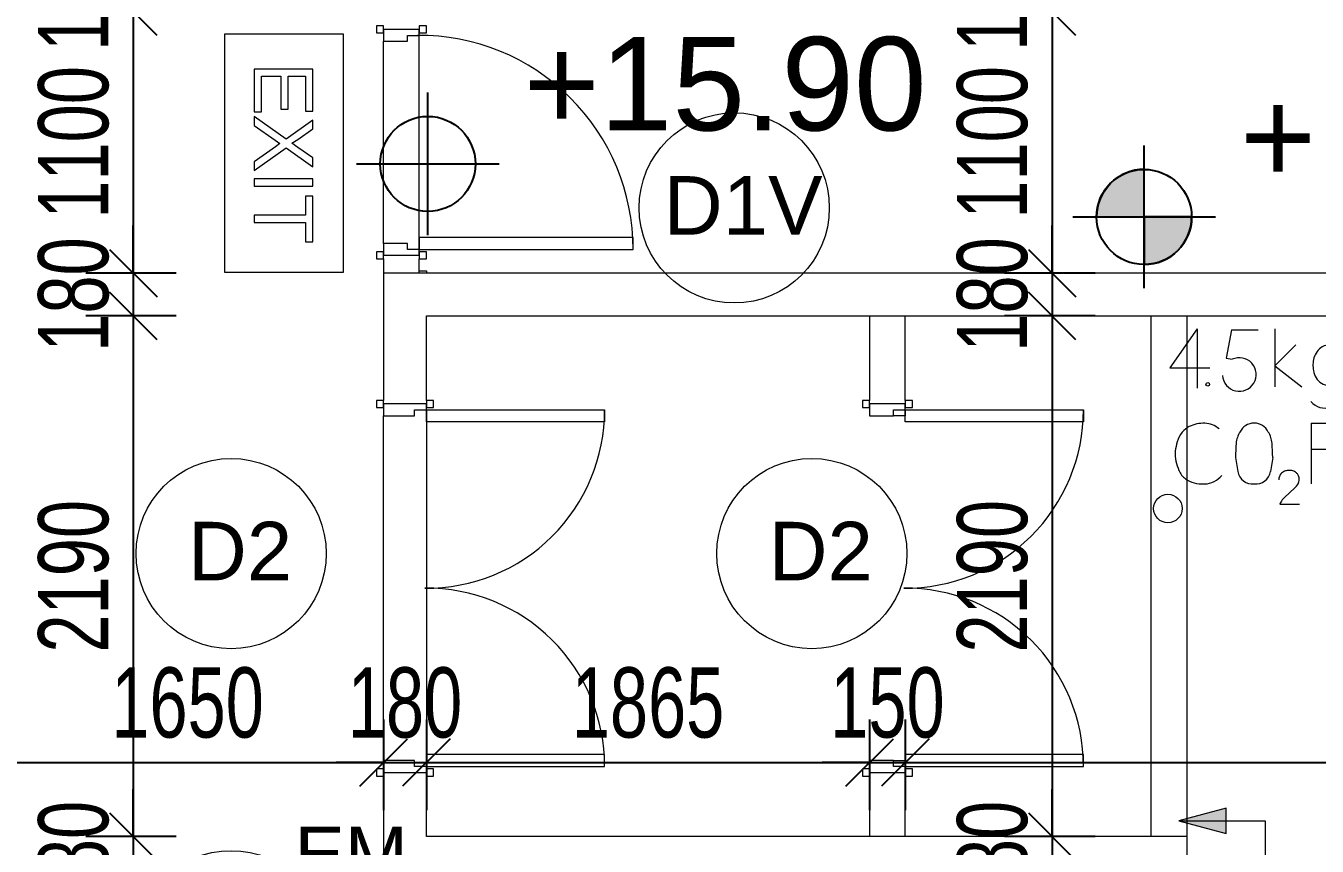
# Model space of a CAD drawing. Header units: millimetres. Extents: x 12827 to 109288, y -12264 to 68487.
# Drawn here: x 76834 to 82268, y 9847 to 13297 of the extents above; entities that cross this region are included whole.
import ezdxf

# ---------------------------------------------------------------- set-up
doc = ezdxf.new("R2010")
doc.units = ezdxf.units.MM
for name, color, linetype, lineweight in [('A-ANNO-DIMS', 211, 'Continuous', 5), ('A-ANNO-NOTE', 131, 'Continuous', 25), ('A-DETL-GENF', 92, 'Continuous', 20), ('A-DOOR', 31, 'Continuous', 20), ('A-DOOR-FRAM', 31, 'Continuous', 30), ('A-FLOR', 192, 'Continuous', 9), ('A-GENM', 13, 'Continuous', 20), ('A-WALL', 113, 'Continuous', 20), ('G-ANNO-TEXT', 231, 'Continuous', 5)]:
    doc.layers.add(name, color=color, linetype=linetype, lineweight=lineweight)
doc.styles.add('Arial', font='arial.ttf', dxfattribs={"height": 393.413174})
doc.styles.add('Arial_1', font='arial.ttf', dxfattribs={"width": 0.7, "height": 295.05988})
doc.styles.add('Swis721 BT_4', font='swiss.ttf', dxfattribs={"height": 245.978428})
doc.styles.add('Swis721 BT_5', font='swiss.ttf', dxfattribs={"height": 1.135285})
doc.dimstyles.new('Linear_-_1_5mm_Arial', dxfattribs={"dimscale": 304.8, "dimtxt": 300, "dimasz": 0.656168, "dimexe": 0.656168, "dimexo": 0.0625, "dimgap": 0.328084, "dimtad": 1, "dimdec": 0, "dimzin": 0, "dimdsep": 46, "dimtxsty": 'Arial_1', "dimblk1": 'OBLIQUE', "dimblk2": 'OBLIQUE', "dimsah": 1, "dimcen": 0.09, "dimadec": 0, "dimazin": 0, "dimtfac": 1, "dimtdec": 4, "dimtix": 1, "dimtmove": 0, "dimatfit": 3, "dimfxl": 0.656168, "dimfxlon": 1, "dimtvp": 1, "dimtolj": 1, "dimtzin": 0, "dimarcsym": 2})

# ---------------------------------------------------------------- blocks, each defined once
blk = doc.blocks.new('DLN-Single Door__X06_ - _M35_ 900 x 2000 _WH_-14686132-Copy of 2_F')
at = {"layer": 'A-DOOR', "lineweight": 15}
for p, q in [((-460, 105), (-490, 105)), ((-490, 105), (-490, 75)), ((-490, 75), (-460, 75)), ((-460, 75), (-460, 105)), ((490, 105), (460, 105)), ((460, 105), (460, 75)), ((460, 75), (490, 75)), ((490, 75), (490, 105)), ((-460, -75), (-490, -75)), ((-490, -75), (-490, -105)), ((-490, -105), (-460, -105)), ((-460, -105), (-460, -75)), ((-400, -75), (-450, -75)), ((-450, -75), (-450, -975)), ((-400, -975), (-400, -75)), ((490, -75), (460, -75)), ((460, -75), (460, -105)), ((460, -105), (490, -105)), ((490, -105), (490, -75)), ((-450, -975), (-400, -975))]:
    blk.add_line(p, q, dxfattribs=at)
blk.add_arc((-450, -75), 900, 270, 0.5, dxfattribs=at)
at = {"layer": 'A-DOOR-FRAM', "lineweight": 15}
for p, q in [((-425, 75), (-475, 75)), ((-475, 75), (-475, -75)), ((-425, -25), (-425, 75)), ((425, 75), (425, -25)), ((475, 75), (425, 75)), ((475, -75), (475, 75)), ((-450, -75), (-450, -25)), ((-450, -25), (-425, -25)), ((425, -25), (450, -25)), ((450, -25), (450, -75)), ((-475, -75), (-450, -75)), ((450, -75), (475, -75))]:
    blk.add_line(p, q, dxfattribs=at)
blk = doc.blocks.new('DLN-Double Door__X07_ - _M27_1500 x 2200 _WH_-11169539-Copy of 2_F')
at = {"layer": 'A-DOOR', "lineweight": 15}
for p, q in [((-700, -75), (-750, -75)), ((-750, -75), (-750, -825)), ((-700, -825), (-700, -75)), ((700, -75), (750, -75)), ((700, -825), (700, -75)), ((750, -75), (750, -825)), ((-750, -825), (-700, -825)), ((750, -825), (700, -825))]:
    blk.add_line(p, q, dxfattribs=at)
for centre, start, end in [((-750, -75), 270, 0.5), ((750, -75), 179.5, 270)]:
    blk.add_arc(centre, 750, start, end, dxfattribs=at)
at = {"layer": 'A-DOOR-FRAM', "lineweight": 15}
for p, q in [((-760, 105), (-790, 105)), ((-790, 105), (-790, 75)), ((-790, 75), (-760, 75)), ((-725, 75), (-775, 75)), ((-775, 75), (-775, -75)), ((-760, 75), (-760, 105)), ((-725, -25), (-725, 75)), ((725, 75), (725, -25)), ((775, 75), (725, 75)), ((790, 105), (760, 105)), ((760, 105), (760, 75)), ((760, 75), (790, 75)), ((775, -75), (775, 75)), ((790, 75), (790, 105)), ((-750, -75), (-750, -25)), ((-750, -25), (-725, -25)), ((725, -25), (750, -25)), ((750, -25), (750, -75)), ((-760, -75), (-790, -75)), ((-790, -75), (-790, -105)), ((-790, -105), (-760, -105)), ((-775, -75), (-750, -75)), ((-760, -105), (-760, -75)), ((750, -75), (775, -75)), ((790, -75), (760, -75)), ((760, -75), (760, -105)), ((760, -105), (790, -105)), ((790, -105), (790, -75))]:
    blk.add_line(p, q, dxfattribs=at)
blk = doc.blocks.new('DLN_EXIT Sign Board - DLN_EXIT Sign Board-5973881-Copy of 2_F')
at = {"layer": 'A-GENM'}
for p, q in [((500, 250), (-500, 250)), ((-500, 250), (-500, -250)), ((500, -250), (500, 250)), ((-176.9, 121.2), (-353.8, 121.2)), ((-353.8, 121.2), (-353.8, -125)), ((-176.9, 90.4), (-176.9, 121.2)), ((-101.6, 121.2), (-138.5, 121.2)), ((-138.5, 121.2), (-59, 9.1)), ((-56.8, 58.1), (-101.6, 121.2)), ((20.3, 121.2), (-24, 58.5)), ((-21.8, 8.8), (57.7, 121.2)), ((57.7, 121.2), (20.3, 121.2)), ((138.5, 121.2), (107.7, 121.2)), ((107.7, 121.2), (107.7, -125)), ((138.5, -125), (138.5, 121.2)), ((373.1, 121.2), (180.8, 121.2)), ((180.8, 121.2), (180.8, 90.4)), ((373.1, 90.4), (373.1, 121.2)), ((-323.1, 17.3), (-323.1, 90.4)), ((-323.1, 90.4), (-176.9, 90.4)), ((-41.7, 33.5), (-56.8, 58.1)), ((-24, 58.5), (-41.7, 33.5)), ((180.8, 90.4), (261.5, 90.4)), ((261.5, 90.4), (261.5, -125)), ((292.3, -125), (292.3, 90.4)), ((292.3, 90.4), (373.1, 90.4)), ((-184.6, 17.3), (-323.1, 17.3)), ((-184.6, -13.5), (-184.6, 17.3)), ((-59, 9.1), (-153.8, -125)), ((73.1, -125), (-21.8, 8.8)), ((-323.1, -94.2), (-323.1, -13.5)), ((-323.1, -13.5), (-184.6, -13.5)), ((-116.4, -125), (-54.7, -37.6)), ((-54.7, -37.6), (-40.2, -17.3)), ((-40.2, -17.3), (-27, -35.8)), ((-27, -35.8), (36.2, -125)), ((-173.1, -94.2), (-323.1, -94.2)), ((-173.1, -125), (-173.1, -94.2)), ((-353.8, -125), (-173.1, -125)), ((-153.8, -125), (-116.4, -125)), ((36.2, -125), (73.1, -125)), ((107.7, -125), (138.5, -125)), ((261.5, -125), (292.3, -125)), ((-500, -250), (500, -250))]:
    blk.add_line(p, q, dxfattribs=at)
blk = doc.blocks.new('DLN-Double Door__X03_ - _M16_1500 x 2000 _WH_-16954928-Copy of 2_F')
at = {"layer": 'A-DOOR', "lineweight": 15}
for p, q in [((-700, -90), (-750, -90)), ((-750, -90), (-750, -840)), ((-700, -840), (-700, -90)), ((700, -90), (750, -90)), ((700, -840), (700, -90)), ((750, -90), (750, -840)), ((-750, -840), (-700, -840)), ((750, -840), (700, -840))]:
    blk.add_line(p, q, dxfattribs=at)
for centre, start, end in [((-750, -90), 270, 0.5), ((750, -90), 179.5, 270)]:
    blk.add_arc(centre, 750, start, end, dxfattribs=at)
at = {"layer": 'A-DOOR-FRAM', "lineweight": 15}
for p, q in [((-760, 120), (-790, 120)), ((-790, 120), (-790, 90)), ((-760, 90), (-760, 120)), ((790, 120), (760, 120)), ((760, 120), (760, 90)), ((790, 90), (790, 120)), ((-790, 90), (-760, 90)), ((-725, 90), (-775, 90)), ((-775, 90), (-775, -90)), ((-725, -40), (-725, 90)), ((725, 90), (725, -40)), ((775, 90), (725, 90)), ((760, 90), (790, 90)), ((775, -90), (775, 90)), ((-750, -90), (-750, -40)), ((-750, -40), (-725, -40)), ((725, -40), (750, -40)), ((750, -40), (750, -90)), ((-760, -90), (-790, -90)), ((-790, -90), (-790, -120)), ((-775, -90), (-750, -90)), ((-760, -120), (-760, -90)), ((750, -90), (775, -90)), ((790, -90), (760, -90)), ((760, -90), (760, -120)), ((790, -120), (790, -90)), ((-790, -120), (-760, -120)), ((760, -120), (790, -120))]:
    blk.add_line(p, q, dxfattribs=at)
blk = doc.blocks.new('DLN_2D- CO2F_E - COFE-19082810-Copy of 2_F')
at = {"layer": 'A-DETL-GENF'}
for p, q in [((-17.3, 748.2), (-131.7, 584.8)), ((-17.3, 748.2), (-17.3, 498.9)), ((127.7, 744.7), (104.6, 625.9)), ((127.7, 744.7), (239.3, 744.7)), ((310.6, 749.5), (310.6, 505.3)), ((310.6, 593.7), (398.7, 681.9)), ((104.6, 625.9), (130.7, 620.8)), ((593.9, 651.6), (593.9, 489.4)), ((-131.7, 584.8), (37, 584.8)), ((310.6, 593.7), (423.7, 505.3)), ((463.2, 351.9), (623.2, 351.9)), ((463.2, 351.9), (463.2, 97.1)), ((686.3, 351.9), (856.3, 351.9)), ((686.3, 351.9), (686.3, 97.1)), ((463.2, 242.8), (593.2, 242.8)), ((686.3, 242.8), (816.3, 242.8)), ((144.8, 208.3), (154.2, 149.1)), ((301, 208.3), (291.6, 149.1)), ((351.6, 41.5), (393.3, 78.6)), ((686.3, 97.1), (856.3, 97.1)), ((330.8, 11.3), (414.5, 11.3))]:
    blk.add_line(p, q, dxfattribs=at)
for centre, radius in [((27.8, 515.4), 7.48), ((646.9, 118.2), 3), ((887.2, 118.2), 3), ((-140, -6.8), 60)]:
    blk.add_circle(centre, radius, dxfattribs=at)
for centre, radius, start, end in [((584.9, 589.2), 116.4, 146.781, 161.219), ((539, 619.3), 61.4, 118.4863, 146.781), ((539, 619.3), 61.4, 87.5137, 118.4863), ((538.4, 607.6), 73.2, 66.4863, 87.5137), ((544.7, 622), 57.4, 31.0497, 66.4863), ((160.8, 556.8), 70.7, 183.8046, 115.1955), ((550.8, 600.8), 80.3, 161.219, 180.781), ((653, 602.2), 182.6, 180.781, 189.219), ((556.9, 586.6), 85.2, 189.219, 210.781), ((520.1, 489.4), 73.8, 218.3959, 0), ((539, 575.9), 64.4, 210.781, 239.219), ((539, 575.9), 64.4, 239.219, 271.0549), ((539, 575.9), 64.4, 271.0549, 328.5853), ((-3.7, 248.5), 100.5, 117.3794, 139.3393), ((9.8, 218.4), 133.5, 87.6545, 116.6047), ((11.2, 253), 98.9, 49.3487, 87.6545), ((220.8, 289.2), 62.8, 88.1154, 155.8846), ((225, 289.2), 62.8, 24.1154, 91.8846), ((190.9, 195.7), 302.2, 164.9644, 172.7557), ((-3.7, 248.5), 100.5, 139.3393, 165.241), ((246.2, 259.9), 99.2, 146.4031, 175.5969), ((199.6, 259.9), 99.2, 4.4031, 33.5969), ((2, 220.3), 111.7, 173.0655, 194.7367), ((977, 203.7), 832.2, 175.5969, 179.6803), ((-531.2, 203.7), 832.2, 0.3197, 4.4031), ((290.2, 299.4), 410.6, 195.1825, 200.7734), ((-22, 180.7), 76.5, 200.5788, 234.8357), ((1.7, 216.2), 119.2, 235.3378, 254.6622), ((9.8, 196.2), 99.8, 297.0921, 320.3091), ((215.5, 158.8), 62.1, 189, 276.8019), ((230.2, 158.8), 62.1, 263.1981, 351), ((366.1, 113.7), 39.4, 141.0169, 178.9831), ((366.1, 113.7), 39.4, 112.8661, 141.0169), ((366.1, 113.7), 39.4, 90.3809, 112.8661), ((372.1, 109.6), 44, 77.7176, 98.2824), ((371.2, 105.3), 48.4, 58.2824, 77.7176), ((381.1, 121.3), 29.6, 35.7176, 58.2824), ((370.2, 113.4), 43.1, 18.2824, 35.7176), ((384.5, 118.2), 28, 357.7176, 18.2824), ((382.8, 115.1), 29.7, 342.2769, 3.7231), ((7, 236.9), 140.6, 254.7908, 273.2092), ((9.8, 196.2), 99.8, 272.9079, 297.0921), ((334.4, 139.8), 84.9, 313.9551, 330.0449), ((299.9, 141.6), 116.8, 337.7231, 342.2769), ((457.2, -49.8), 140.4, 145.8137, 154.1863), ((407.5, -16), 80.3, 134.1863, 145.8137)]:
    blk.add_arc(centre, radius, start, end, dxfattribs=at)
blk = doc.blocks.new('DLN_Slab Level Mark - SSL-2mm_Type 2-2670448-Copy of 2_F')
at = {"layer": 'A-ANNO-NOTE'}
for p, q in [((0, 1.5), (0, -1.5)), ((-1.5, 0), (1.5, 0))]:
    blk.add_line(p, q, dxfattribs=at)
blk.add_circle((0, 0), 1, dxfattribs=at)
blk = doc.blocks.new('DLN_Slab Level Mark - FFL-2mm_Type 2-2670450-Copy of 2_F')
at = {"layer": 'A-ANNO-NOTE', "lineweight": 5}
h = blk.add_hatch(color=256, dxfattribs=at)
edge = h.paths.add_edge_path(flags=0)
edge.add_arc((0, 0), 1, 0, 90, ccw=False)
edge.add_line((1, 0), (0, 0))
edge.add_line((0, 0), (0, 1))
h = blk.add_hatch(color=256, dxfattribs=at)
edge = h.paths.add_edge_path(flags=0)
edge.add_arc((0, 0), 1, 180, 270, ccw=False)
edge.add_line((-1, 0), (0, 0))
edge.add_line((0, 0), (0, -1))
at = {"layer": 'A-ANNO-NOTE'}
for p, q in [((0, 1.5), (0, -1.5)), ((0, 1), (0, 0)), ((0, 0), (-1, 0)), ((0, -1), (0, 0)), ((0, 0), (1, 0)), ((-1.5, 0), (1.5, 0))]:
    blk.add_line(p, q, dxfattribs=at)
blk.add_circle((0, 0), 1, dxfattribs=at)
for start, end in [(360, 90), (180, 270)]:
    blk.add_arc((0, 0), 1, start, end, dxfattribs=at)
blk = doc.blocks.new('GBP_Door Mark - 2 x 1_3_RT_ Border WHITE-4013245-Copy of 2_F')
at = {"layer": 'A-ANNO-NOTE', "lineweight": 5}
blk.add_circle((-31.356, 27.261), 2, dxfattribs=at)
blk = doc.blocks.new('GBP_Door Mark - 2 x 1_3_R_T_ Border _EM_ON_-18777231-Copy of 2_F')
at = {"layer": 'A-ANNO-NOTE', "lineweight": 5}
blk.add_circle((-31.356, 27.261), 2, dxfattribs=at)
at = {"layer": 'A-ANNO-NOTE', "lineweight": 5, "insert": (-30.02, 29.767), "char_height": 1.1353, "width": 2.7792, "attachment_point": 1, "line_spacing_factor": 1.00667, "style": 'Swis721 BT_5'}
blk.add_mtext('EM', dxfattribs=at)
blk = doc.blocks.new('_Oblique')
at = {"color": 0, "linetype": 'ByBlock', "lineweight": -2}
blk.add_line((-0.5, -0.5), (0.5, 0.5), dxfattribs=at)
blk = doc.blocks.new('DIMBLOCK84-Copy of 2_F')
at = {"layer": 'A-ANNO-DIMS', "color": 0, "lineweight": -2, "transparency": 16777216}
for p, q in [((81152.4, 13507.5), (81152.4, 13707.5)), ((81333.3, 13507.5), (80952.4, 13507.5)), ((81152.4, 13507.5), (81152.4, 13357.5)), ((81333.3, 13357.5), (80952.4, 13357.5)), ((81152.4, 13357.5), (81152.4, 13157.5))]:
    blk.add_line(p, q, dxfattribs=at)
at = {"layer": 'Defpoints', "color": 0, "transparency": 16777216}
for p in [(81352.4, 13507.5), (81152.4, 13357.5), (81352.4, 13357.5)]:
    blk.add_point(p, dxfattribs=at)
at = {"layer": 'A-ANNO-DIMS', "color": 0, "lineweight": -2, "transparency": 16777216, "xscale": 200, "yscale": 200, "zscale": 200}
for p, rotation in [((81152.4, 13507.5), 270), ((81152.4, 13357.5), 90)]:
    blk.add_blockref('_Oblique', p, dxfattribs=dict(at, rotation=rotation))
at = {"layer": 'A-ANNO-DIMS', "color": 0, "transparency": 16777216, "insert": (80901.7, 13432.5), "char_height": 295.06, "width": 564.923, "attachment_point": 5, "rotation": 90, "style": 'Arial_1'}
blk.add_mtext('\\A1;150', dxfattribs=at)
blk = doc.blocks.new('DIMBLOCK85-Copy of 2_F')
at = {"layer": 'A-ANNO-DIMS', "color": 0, "lineweight": -2, "transparency": 16777216}
for p, q in [((81333.3, 13357.5), (80952.4, 13357.5)), ((81152.4, 13357.5), (81152.4, 12257.5)), ((81333.3, 12257.5), (80952.4, 12257.5))]:
    blk.add_line(p, q, dxfattribs=at)
at = {"layer": 'Defpoints', "color": 0, "transparency": 16777216}
for p in [(81352.4, 13357.5), (81152.4, 12257.5), (81352.4, 12257.5)]:
    blk.add_point(p, dxfattribs=at)
at = {"layer": 'A-ANNO-DIMS', "color": 0, "lineweight": -2, "transparency": 16777216, "xscale": 200, "yscale": 200, "zscale": 200}
for p, rotation in [((81152.4, 13357.5), 90), ((81152.4, 12257.5), 270)]:
    blk.add_blockref('_Oblique', p, dxfattribs=dict(at, rotation=rotation))
at = {"layer": 'A-ANNO-DIMS', "color": 0, "transparency": 16777216, "insert": (80901.7, 12807.5), "char_height": 295.06, "width": 753.231, "attachment_point": 5, "rotation": 90, "style": 'Arial_1'}
blk.add_mtext('\\A1;1100', dxfattribs=at)
blk = doc.blocks.new('DIMBLOCK86-Copy of 2_F')
at = {"layer": 'A-ANNO-DIMS', "color": 0, "lineweight": -2, "transparency": 16777216}
for p, q in [((81152.4, 12257.5), (81152.4, 12457.5)), ((81333.3, 12257.5), (80952.4, 12257.5)), ((81152.4, 12257.5), (81152.4, 12077.5)), ((81333.3, 12077.5), (80952.4, 12077.5)), ((81152.4, 12077.5), (81152.4, 11877.5))]:
    blk.add_line(p, q, dxfattribs=at)
at = {"layer": 'Defpoints', "color": 0, "transparency": 16777216}
for p in [(81352.4, 12257.5), (81152.4, 12077.5), (81352.4, 12077.5)]:
    blk.add_point(p, dxfattribs=at)
at = {"layer": 'A-ANNO-DIMS', "color": 0, "lineweight": -2, "transparency": 16777216, "xscale": 200, "yscale": 200, "zscale": 200}
for p, rotation in [((81152.4, 12257.5), 270), ((81152.4, 12077.5), 90)]:
    blk.add_blockref('_Oblique', p, dxfattribs=dict(at, rotation=rotation))
at = {"layer": 'A-ANNO-DIMS', "color": 0, "transparency": 16777216, "insert": (80901.7, 12167.5), "char_height": 295.06, "width": 564.923, "attachment_point": 5, "rotation": 90, "style": 'Arial_1'}
blk.add_mtext('\\A1;180', dxfattribs=at)
blk = doc.blocks.new('DIMBLOCK87-Copy of 2_F')
at = {"layer": 'A-ANNO-DIMS', "color": 0, "lineweight": -2, "transparency": 16777216}
for p, q in [((81333.3, 12077.5), (80952.4, 12077.5)), ((81152.4, 12077.5), (81152.4, 9887.5)), ((81333.3, 9887.5), (80952.4, 9887.5))]:
    blk.add_line(p, q, dxfattribs=at)
at = {"layer": 'Defpoints', "color": 0, "transparency": 16777216}
for p in [(81352.4, 12077.5), (81152.4, 9887.5), (81352.4, 9887.5)]:
    blk.add_point(p, dxfattribs=at)
at = {"layer": 'A-ANNO-DIMS', "color": 0, "lineweight": -2, "transparency": 16777216, "xscale": 200, "yscale": 200, "zscale": 200}
for p, rotation in [((81152.4, 12077.5), 90), ((81152.4, 9887.5), 270)]:
    blk.add_blockref('_Oblique', p, dxfattribs=dict(at, rotation=rotation))
at = {"layer": 'A-ANNO-DIMS', "color": 0, "transparency": 16777216, "insert": (80901.7, 10982.5), "char_height": 295.06, "width": 753.231, "attachment_point": 5, "rotation": 90, "style": 'Arial_1'}
blk.add_mtext('\\A1;2190', dxfattribs=at)
blk = doc.blocks.new('DIMBLOCK88-Copy of 2_F')
at = {"layer": 'A-ANNO-DIMS', "color": 0, "lineweight": -2, "transparency": 16777216}
for p, q in [((81152.4, 9887.5), (81152.4, 10087.5)), ((81333.3, 9887.5), (80952.4, 9887.5)), ((81152.4, 9887.5), (81152.4, 9707.5)), ((81333.3, 9707.5), (80952.4, 9707.5)), ((81152.4, 9707.5), (81152.4, 9507.5))]:
    blk.add_line(p, q, dxfattribs=at)
at = {"layer": 'Defpoints', "color": 0, "transparency": 16777216}
for p in [(81352.4, 9887.5), (81152.4, 9707.5), (81352.4, 9707.5)]:
    blk.add_point(p, dxfattribs=at)
at = {"layer": 'A-ANNO-DIMS', "color": 0, "lineweight": -2, "transparency": 16777216, "xscale": 200, "yscale": 200, "zscale": 200}
for p, rotation in [((81152.4, 9887.5), 270), ((81152.4, 9707.5), 90)]:
    blk.add_blockref('_Oblique', p, dxfattribs=dict(at, rotation=rotation))
at = {"layer": 'A-ANNO-DIMS', "color": 0, "transparency": 16777216, "insert": (80901.7, 9797.5), "char_height": 295.06, "width": 564.923, "attachment_point": 5, "rotation": 90, "style": 'Arial_1'}
blk.add_mtext('\\A1;180', dxfattribs=at)
blk = doc.blocks.new('DIMBLOCK99-Copy of 2_F')
at = {"layer": 'A-ANNO-DIMS', "color": 0, "lineweight": -2, "transparency": 16777216}
for p, q in [((76389.3, 10380.1), (76389.3, 9999.1)), ((76689.3, 10380.1), (76689.3, 9999.1)), ((76389.3, 10199.1), (76189.3, 10199.1)), ((76389.3, 10199.1), (76689.3, 10199.1)), ((76689.3, 10199.1), (76889.3, 10199.1))]:
    blk.add_line(p, q, dxfattribs=at)
at = {"layer": 'Defpoints', "color": 0, "transparency": 16777216}
for p in [(76389.3, 10399.1), (76689.3, 10399.1), (76689.3, 10199.1)]:
    blk.add_point(p, dxfattribs=at)
at = {"layer": 'A-ANNO-DIMS', "color": 0, "lineweight": -2, "transparency": 16777216, "xscale": 200, "yscale": 200, "zscale": 200}
blk.add_blockref('_Oblique', (76389.3, 10199.1), dxfattribs=at)
at = {"layer": 'A-ANNO-DIMS', "color": 0, "lineweight": -2, "transparency": 16777216, "xscale": 200, "yscale": 200, "zscale": 200, "rotation": 180}
blk.add_blockref('_Oblique', (76689.3, 10199.1), dxfattribs=at)
at = {"layer": 'A-ANNO-DIMS', "color": 0, "transparency": 16777216, "insert": (76539.3, 10449.9), "char_height": 295.06, "width": 564.923, "attachment_point": 5, "style": 'Arial_1'}
blk.add_mtext('\\A1;300', dxfattribs=at)
blk = doc.blocks.new('DIMBLOCK100-Copy of 2_F')
at = {"layer": 'A-ANNO-DIMS', "color": 0, "lineweight": -2, "transparency": 16777216}
for p, q in [((76689.3, 10380.1), (76689.3, 9999.1)), ((78339.3, 10380.1), (78339.3, 9999.1)), ((76689.3, 10199.1), (78339.3, 10199.1))]:
    blk.add_line(p, q, dxfattribs=at)
at = {"layer": 'Defpoints', "color": 0, "transparency": 16777216}
for p in [(76689.3, 10399.1), (78339.3, 10399.1), (78339.3, 10199.1)]:
    blk.add_point(p, dxfattribs=at)
at = {"layer": 'A-ANNO-DIMS', "color": 0, "lineweight": -2, "transparency": 16777216, "xscale": 200, "yscale": 200, "zscale": 200, "rotation": 180}
blk.add_blockref('_Oblique', (76689.3, 10199.1), dxfattribs=at)
at = {"layer": 'A-ANNO-DIMS', "color": 0, "lineweight": -2, "transparency": 16777216, "xscale": 200, "yscale": 200, "zscale": 200}
blk.add_blockref('_Oblique', (78339.3, 10199.1), dxfattribs=at)
at = {"layer": 'A-ANNO-DIMS', "color": 0, "transparency": 16777216, "insert": (77514.3, 10449.8), "char_height": 295.06, "width": 753.231, "attachment_point": 5, "style": 'Arial_1'}
blk.add_mtext('\\A1;1650', dxfattribs=at)
blk = doc.blocks.new('DIMBLOCK101-Copy of 2_F')
at = {"layer": 'A-ANNO-DIMS', "color": 0, "lineweight": -2, "transparency": 16777216}
for p, q in [((78339.3, 10380.1), (78339.3, 9999.1)), ((78519.3, 10380.1), (78519.3, 9999.1)), ((78339.3, 10199.1), (78139.3, 10199.1)), ((78339.3, 10199.1), (78519.3, 10199.1)), ((78519.3, 10199.1), (78719.3, 10199.1))]:
    blk.add_line(p, q, dxfattribs=at)
at = {"layer": 'Defpoints', "color": 0, "transparency": 16777216}
for p in [(78339.3, 10399.1), (78519.3, 10399.1), (78519.3, 10199.1)]:
    blk.add_point(p, dxfattribs=at)
at = {"layer": 'A-ANNO-DIMS', "color": 0, "lineweight": -2, "transparency": 16777216, "xscale": 200, "yscale": 200, "zscale": 200}
blk.add_blockref('_Oblique', (78339.3, 10199.1), dxfattribs=at)
at = {"layer": 'A-ANNO-DIMS', "color": 0, "lineweight": -2, "transparency": 16777216, "xscale": 200, "yscale": 200, "zscale": 200, "rotation": 180}
blk.add_blockref('_Oblique', (78519.3, 10199.1), dxfattribs=at)
at = {"layer": 'A-ANNO-DIMS', "color": 0, "transparency": 16777216, "insert": (78429.3, 10449.8), "char_height": 295.06, "width": 564.923, "attachment_point": 5, "style": 'Arial_1'}
blk.add_mtext('\\A1;180', dxfattribs=at)
blk = doc.blocks.new('DIMBLOCK102-Copy of 2_F')
at = {"layer": 'A-ANNO-DIMS', "color": 0, "lineweight": -2, "transparency": 16777216}
for p, q in [((78519.3, 10380.1), (78519.3, 9999.1)), ((80384.3, 10380.1), (80384.3, 9999.1)), ((78519.3, 10199.1), (80384.3, 10199.1))]:
    blk.add_line(p, q, dxfattribs=at)
at = {"layer": 'Defpoints', "color": 0, "transparency": 16777216}
for p in [(78519.3, 10399.1), (80384.3, 10399.1), (80384.3, 10199.1)]:
    blk.add_point(p, dxfattribs=at)
at = {"layer": 'A-ANNO-DIMS', "color": 0, "lineweight": -2, "transparency": 16777216, "xscale": 200, "yscale": 200, "zscale": 200, "rotation": 180}
blk.add_blockref('_Oblique', (78519.3, 10199.1), dxfattribs=at)
at = {"layer": 'A-ANNO-DIMS', "color": 0, "lineweight": -2, "transparency": 16777216, "xscale": 200, "yscale": 200, "zscale": 200}
blk.add_blockref('_Oblique', (80384.3, 10199.1), dxfattribs=at)
at = {"layer": 'A-ANNO-DIMS', "color": 0, "transparency": 16777216, "insert": (79451.8, 10449.8), "char_height": 295.06, "width": 753.231, "attachment_point": 5, "style": 'Arial_1'}
blk.add_mtext('\\A1;1865', dxfattribs=at)
blk = doc.blocks.new('DIMBLOCK103-Copy of 2_F')
at = {"layer": 'A-ANNO-DIMS', "color": 0, "lineweight": -2, "transparency": 16777216}
for p, q in [((80384.3, 10380.1), (80384.3, 9999.1)), ((80534.3, 10380.1), (80534.3, 9999.1)), ((80384.3, 10199.1), (80184.3, 10199.1)), ((80384.3, 10199.1), (80534.3, 10199.1)), ((80534.3, 10199.1), (80734.3, 10199.1))]:
    blk.add_line(p, q, dxfattribs=at)
at = {"layer": 'Defpoints', "color": 0, "transparency": 16777216}
for p in [(80384.3, 10399.1), (80534.3, 10399.1), (80534.3, 10199.1)]:
    blk.add_point(p, dxfattribs=at)
at = {"layer": 'A-ANNO-DIMS', "color": 0, "lineweight": -2, "transparency": 16777216, "xscale": 200, "yscale": 200, "zscale": 200}
blk.add_blockref('_Oblique', (80384.3, 10199.1), dxfattribs=at)
at = {"layer": 'A-ANNO-DIMS', "color": 0, "lineweight": -2, "transparency": 16777216, "xscale": 200, "yscale": 200, "zscale": 200, "rotation": 180}
blk.add_blockref('_Oblique', (80534.3, 10199.1), dxfattribs=at)
at = {"layer": 'A-ANNO-DIMS', "color": 0, "transparency": 16777216, "insert": (80459.3, 10449.8), "char_height": 295.06, "width": 564.923, "attachment_point": 5, "style": 'Arial_1'}
blk.add_mtext('\\A1;150', dxfattribs=at)
blk = doc.blocks.new('DIMBLOCK104-Copy of 2_F')
at = {"layer": 'A-ANNO-DIMS', "color": 0, "lineweight": -2, "transparency": 16777216}
for p, q in [((80534.3, 10380.1), (80534.3, 9999.1)), ((88639.3, 10380.1), (88639.3, 9999.1)), ((80534.3, 10199.1), (88639.3, 10199.1))]:
    blk.add_line(p, q, dxfattribs=at)
at = {"layer": 'Defpoints', "color": 0, "transparency": 16777216}
for p in [(80534.3, 10399.1), (88639.3, 10399.1), (88639.3, 10199.1)]:
    blk.add_point(p, dxfattribs=at)
at = {"layer": 'A-ANNO-DIMS', "color": 0, "lineweight": -2, "transparency": 16777216, "xscale": 200, "yscale": 200, "zscale": 200, "rotation": 180}
blk.add_blockref('_Oblique', (80534.3, 10199.1), dxfattribs=at)
at = {"layer": 'A-ANNO-DIMS', "color": 0, "lineweight": -2, "transparency": 16777216, "xscale": 200, "yscale": 200, "zscale": 200}
blk.add_blockref('_Oblique', (88639.3, 10199.1), dxfattribs=at)
at = {"layer": 'A-ANNO-DIMS', "color": 0, "transparency": 16777216, "insert": (84586.8, 10449.8), "char_height": 295.06, "width": 753.231, "attachment_point": 5, "style": 'Arial_1'}
blk.add_mtext('\\A1;8105', dxfattribs=at)
blk = doc.blocks.new('DIMBLOCK115-Copy of 2_F')
at = {"layer": 'A-ANNO-DIMS', "color": 0, "lineweight": -2, "transparency": 16777216}
for p, q in [((77285.7, 13507.5), (77285.7, 13707.5)), ((77466.7, 13507.5), (77085.7, 13507.5)), ((77285.7, 13507.5), (77285.7, 13357.5)), ((77466.7, 13357.5), (77085.7, 13357.5)), ((77285.7, 13357.5), (77285.7, 13157.5))]:
    blk.add_line(p, q, dxfattribs=at)
at = {"layer": 'Defpoints', "color": 0, "transparency": 16777216}
for p in [(77485.7, 13507.5), (77285.7, 13357.5), (77485.7, 13357.5)]:
    blk.add_point(p, dxfattribs=at)
at = {"layer": 'A-ANNO-DIMS', "color": 0, "lineweight": -2, "transparency": 16777216, "xscale": 200, "yscale": 200, "zscale": 200}
for p, rotation in [((77285.7, 13507.5), 270), ((77285.7, 13357.5), 90)]:
    blk.add_blockref('_Oblique', p, dxfattribs=dict(at, rotation=rotation))
at = {"layer": 'A-ANNO-DIMS', "color": 0, "transparency": 16777216, "insert": (77035.1, 13432.5), "char_height": 295.06, "width": 564.923, "attachment_point": 5, "rotation": 90, "style": 'Arial_1'}
blk.add_mtext('\\A1;150', dxfattribs=at)
blk = doc.blocks.new('DIMBLOCK116-Copy of 2_F')
at = {"layer": 'A-ANNO-DIMS', "color": 0, "lineweight": -2, "transparency": 16777216}
for p, q in [((77466.7, 13357.5), (77085.7, 13357.5)), ((77285.7, 13357.5), (77285.7, 12257.5)), ((77466.7, 12257.5), (77085.7, 12257.5))]:
    blk.add_line(p, q, dxfattribs=at)
at = {"layer": 'Defpoints', "color": 0, "transparency": 16777216}
for p in [(77485.7, 13357.5), (77285.7, 12257.5), (77485.7, 12257.5)]:
    blk.add_point(p, dxfattribs=at)
at = {"layer": 'A-ANNO-DIMS', "color": 0, "lineweight": -2, "transparency": 16777216, "xscale": 200, "yscale": 200, "zscale": 200}
for p, rotation in [((77285.7, 13357.5), 90), ((77285.7, 12257.5), 270)]:
    blk.add_blockref('_Oblique', p, dxfattribs=dict(at, rotation=rotation))
at = {"layer": 'A-ANNO-DIMS', "color": 0, "transparency": 16777216, "insert": (77035.1, 12807.5), "char_height": 295.06, "width": 753.231, "attachment_point": 5, "rotation": 90, "style": 'Arial_1'}
blk.add_mtext('\\A1;1100', dxfattribs=at)
blk = doc.blocks.new('DIMBLOCK117-Copy of 2_F')
at = {"layer": 'A-ANNO-DIMS', "color": 0, "lineweight": -2, "transparency": 16777216}
for p, q in [((77285.7, 12257.5), (77285.7, 12457.5)), ((77466.7, 12257.5), (77085.7, 12257.5)), ((77285.7, 12257.5), (77285.7, 12077.5)), ((77466.7, 12077.5), (77085.7, 12077.5)), ((77285.7, 12077.5), (77285.7, 11877.5))]:
    blk.add_line(p, q, dxfattribs=at)
at = {"layer": 'Defpoints', "color": 0, "transparency": 16777216}
for p in [(77485.7, 12257.5), (77285.7, 12077.5), (77485.7, 12077.5)]:
    blk.add_point(p, dxfattribs=at)
at = {"layer": 'A-ANNO-DIMS', "color": 0, "lineweight": -2, "transparency": 16777216, "xscale": 200, "yscale": 200, "zscale": 200}
for p, rotation in [((77285.7, 12257.5), 270), ((77285.7, 12077.5), 90)]:
    blk.add_blockref('_Oblique', p, dxfattribs=dict(at, rotation=rotation))
at = {"layer": 'A-ANNO-DIMS', "color": 0, "transparency": 16777216, "insert": (77035.1, 12167.5), "char_height": 295.06, "width": 564.923, "attachment_point": 5, "rotation": 90, "style": 'Arial_1'}
blk.add_mtext('\\A1;180', dxfattribs=at)
blk = doc.blocks.new('DIMBLOCK118-Copy of 2_F')
at = {"layer": 'A-ANNO-DIMS', "color": 0, "lineweight": -2, "transparency": 16777216}
for p, q in [((77466.7, 12077.5), (77085.7, 12077.5)), ((77285.7, 12077.5), (77285.7, 9887.5)), ((77466.7, 9887.5), (77085.7, 9887.5))]:
    blk.add_line(p, q, dxfattribs=at)
at = {"layer": 'Defpoints', "color": 0, "transparency": 16777216}
for p in [(77485.7, 12077.5), (77285.7, 9887.5), (77485.7, 9887.5)]:
    blk.add_point(p, dxfattribs=at)
at = {"layer": 'A-ANNO-DIMS', "color": 0, "lineweight": -2, "transparency": 16777216, "xscale": 200, "yscale": 200, "zscale": 200}
for p, rotation in [((77285.7, 12077.5), 90), ((77285.7, 9887.5), 270)]:
    blk.add_blockref('_Oblique', p, dxfattribs=dict(at, rotation=rotation))
at = {"layer": 'A-ANNO-DIMS', "color": 0, "transparency": 16777216, "insert": (77035.1, 10982.5), "char_height": 295.06, "width": 753.231, "attachment_point": 5, "rotation": 90, "style": 'Arial_1'}
blk.add_mtext('\\A1;2190', dxfattribs=at)
blk = doc.blocks.new('DIMBLOCK119-Copy of 2_F')
at = {"layer": 'A-ANNO-DIMS', "color": 0, "lineweight": -2, "transparency": 16777216}
for p, q in [((77285.7, 9887.5), (77285.7, 10087.5)), ((77466.7, 9887.5), (77085.7, 9887.5)), ((77285.7, 9887.5), (77285.7, 9707.5)), ((77466.7, 9707.5), (77085.7, 9707.5)), ((77285.7, 9707.5), (77285.7, 9507.5))]:
    blk.add_line(p, q, dxfattribs=at)
at = {"layer": 'Defpoints', "color": 0, "transparency": 16777216}
for p in [(77485.7, 9887.5), (77285.7, 9707.5), (77485.7, 9707.5)]:
    blk.add_point(p, dxfattribs=at)
at = {"layer": 'A-ANNO-DIMS', "color": 0, "lineweight": -2, "transparency": 16777216, "xscale": 200, "yscale": 200, "zscale": 200}
for p, rotation in [((77285.7, 9887.5), 270), ((77285.7, 9707.5), 90)]:
    blk.add_blockref('_Oblique', p, dxfattribs=dict(at, rotation=rotation))
at = {"layer": 'A-ANNO-DIMS', "color": 0, "transparency": 16777216, "insert": (77035.1, 9797.5), "char_height": 295.06, "width": 564.923, "attachment_point": 5, "rotation": 90, "style": 'Arial_1'}
blk.add_mtext('\\A1;180', dxfattribs=at)

msp = doc.modelspace()

# ---------------------------------------------------------------- hatches: boundary and pattern name
at = {"layer": 'G-ANNO-TEXT'}
msp.add_hatch(color=130, dxfattribs=at).paths.add_polyline_path([(81684.90314, 9954.14467), (81884.90314, 9900.55483), (81884.90314, 10007.73451)], flags=0)

# ---------------------------------------------------------------- linework, layer by layer
at = {"layer": 'A-FLOR', "lineweight": 20}
for p, q in [((78339.29296, 12382.48546), (78339.29296, 13232.48546)), ((78339.29296, 10207.48546), (78339.29296, 11657.48546))]:
    msp.add_line(p, q, dxfattribs=at)
at = {"layer": 'A-FLOR'}
for p, q in [((78489.29296, 12357.48546), (78489.29296, 13257.48546)), ((78519.29296, 11682.48546), (78519.29296, 10182.48546)), ((80534.29296, 11657.48546), (80484.29296, 11657.48546)), ((80534.29296, 11682.48546), (80534.29296, 11657.48546)), ((80484.29296, 10207.48546), (80534.29296, 10207.48546)), ((80534.29296, 10207.48546), (80534.29296, 10182.48546))]:
    msp.add_line(p, q, dxfattribs=at)
at = {"layer": 'A-WALL'}
for p, q in [((78339.29296, 12317.48546), (78339.29296, 11722.48546)), ((78489.29296, 12257.48546), (78489.29296, 12317.48546)), ((85689.29297, 12257.48546), (78339.29296, 12257.48546)), ((78489.29296, 12267.48546), (78519.29296, 12267.48546)), ((78519.29296, 12267.48546), (78519.29296, 12257.48546)), ((78519.29296, 12077.48546), (85869.29297, 12077.48546)), ((78519.29296, 11722.48546), (78519.29296, 12077.48546)), ((80384.29296, 12077.48546), (80384.29296, 11722.48546)), ((80534.29296, 11722.48546), (80534.29296, 12077.48546)), ((81569.29296, 9887.48546), (81569.29296, 12077.48546)), ((81719.29296, 12077.48546), (81719.29296, 7857.48549)), ((78339.29296, 10142.48546), (78339.29296, 9067.48549)), ((78519.29296, 9887.48546), (78519.29296, 10142.48546)), ((80384.29296, 10142.48546), (80384.29296, 9887.48546)), ((80534.29296, 9887.48546), (80534.29296, 10142.48546)), ((81719.29296, 9887.48546), (78519.29296, 9887.48546))]:
    msp.add_line(p, q, dxfattribs=at)
at = {"layer": 'G-ANNO-TEXT', "color": 130}
for p, q in [((81884.90314, 10007.73451), (81684.90314, 9954.14467)), ((81884.90314, 9900.55483), (81884.90314, 10007.73451)), ((81684.90314, 9954.14467), (81884.90314, 9900.55483)), ((81684.90314, 9954.14467), (82048.70227, 9954.14467)), ((82048.70227, 9954.14467), (82048.70227, 7320.2772))]:
    msp.add_line(p, q, dxfattribs=at)

# ---------------------------------------------------------------- block references
at = {"layer": 'A-ANNO-NOTE', "xscale": 200.0000000000001, "yscale": 200.0000000000001, "zscale": 200.0000000000001}
for name, p, rotation in [('DLN_Slab Level Mark - SSL-2mm_Type 2-2670448-Copy of 2_F', (78525.22402, 12716.87642), 89.99999999999991), ('DLN_Slab Level Mark - FFL-2mm_Type 2-2670450-Copy of 2_F', (81539.29296, 12493.78881), 89.9999999999999)]:
    msp.add_blockref(name, p, dxfattribs=dict(at, rotation=rotation))
at = {"layer": 'A-ANNO-NOTE', "xscale": 200, "yscale": 200, "zscale": 200}
for p in [(86085.72185, 7079.64861), (83968.77805, 5625.76219), (86412.22015, 5625.76219)]:
    msp.add_blockref('GBP_Door Mark - 2 x 1_3_RT_ Border WHITE-4013245-Copy of 2_F', p, dxfattribs=at)
at = {"layer": 'A-ANNO-NOTE', "lineweight": 5, "xscale": 200, "yscale": 200, "zscale": 200}
msp.add_blockref('GBP_Door Mark - 2 x 1_3_R_T_ Border _EM_ON_-18777231-Copy of 2_F', (83968.77805, 3976.2859), dxfattribs=at)
at = {"layer": 'A-DETL-GENF'}
msp.add_blockref('DLN_2D- CO2F_E - COFE-19082810-Copy of 2_F', (81779.29296, 11274.3132), dxfattribs=at)
at = {"layer": 'A-DOOR', "lineweight": 15}
for name, p, rotation in [('DLN-Single Door__X06_ - _M35_ 900 x 2000 _WH_-14686132-Copy of 2_F', (78414.29296, 12807.48546), 90), ('DLN-Double Door__X03_ - _M16_1500 x 2000 _WH_-16954928-Copy of 2_F', (78429.29296, 10932.48546), 90), ('DLN-Double Door__X07_ - _M27_1500 x 2200 _WH_-11169539-Copy of 2_F', (80459.29296, 10932.48546), 89.99999999999993)]:
    msp.add_blockref(name, p, dxfattribs=dict(at, rotation=rotation))
at = {"layer": 'A-GENM', "rotation": 270.0000000000002}
msp.add_blockref('DLN_EXIT Sign Board - DLN_EXIT Sign Board-5973881-Copy of 2_F', (77919.8847, 12762.05752), dxfattribs=at)

# ---------------------------------------------------------------- texts
at = {"layer": 'A-ANNO-NOTE', "lineweight": 5}
for s, insert, char_height, width, attachment_point, line_spacing_factor, style in [('+15.90', (78928.01902, 13250.93118), 393.413174, 2020.8, 1, 0.938532, 'Arial'), ('+15.975', (81942.08796, 13027.84357), 393.413174, 2385.6, 1, 0.938532, 'Arial'), ('D1V', (79852.04304, 12665.38487), 245.978428, 767.4923018, 2, 1.00667, 'Swis721 BT_4'), ('D2', (77735.09924, 11211.49845), 245.978428, 514.7814219, 2, 1.00667, 'Swis721 BT_4'), ('D2', (80178.54134, 11211.49845), 245.978428, 514.7814219, 2, 1.00667, 'Swis721 BT_4')]:
    msp.add_mtext(s, dxfattribs=dict(at, insert=insert, char_height=char_height, width=width, attachment_point=attachment_point, line_spacing_factor=line_spacing_factor, style=style))

# ---------------------------------------------------------------- dimensions: what is measured, and where the dimension line sits
at = {"layer": 'A-ANNO-DIMS'}
for base, p1, p2, override, picture, middle in [((77285.72162, 13357.48546), (77485.72162, 13507.48546), (77485.72162, 13357.48546), {"dimpost": '<>', "dimfxl": 150}, 'DIMBLOCK115-Copy of 2_F', (77035.07202, 13432.48546)), ((81152.38197, 13357.48546), (81352.38197, 13507.48546), (81352.38197, 13357.48546), {"dimpost": '<>', "dimfxl": 150}, 'DIMBLOCK84-Copy of 2_F', (80901.73237, 13432.48546)), ((77285.72162, 12257.48546), (77485.72162, 13357.48546), (77485.72162, 12257.48546), {"dimpost": '<>', "dimfxl": 1100}, 'DIMBLOCK116-Copy of 2_F', (77035.07202, 12807.48546)), ((81152.38197, 12257.48546), (81352.38197, 13357.48546), (81352.38197, 12257.48546), {"dimpost": '<>', "dimfxl": 1100}, 'DIMBLOCK85-Copy of 2_F', (80901.73237, 12807.48546)), ((77285.72162, 12077.48546), (77485.72162, 12257.48546), (77485.72162, 12077.48546), {"dimpost": '<>', "dimfxl": 180}, 'DIMBLOCK117-Copy of 2_F', (77035.07202, 12167.48546)), ((81152.38197, 12077.48546), (81352.38197, 12257.48546), (81352.38197, 12077.48546), {"dimpost": '<>', "dimfxl": 180}, 'DIMBLOCK86-Copy of 2_F', (80901.73237, 12167.48546)), ((77285.72162, 9887.48546), (77485.72162, 12077.48546), (77485.72162, 9887.48546), {"dimpost": '<>', "dimfxl": 2190}, 'DIMBLOCK118-Copy of 2_F', (77035.07202, 10982.48546)), ((81152.38197, 9887.48546), (81352.38197, 12077.48546), (81352.38197, 9887.48546), {"dimpost": '<>', "dimfxl": 2190}, 'DIMBLOCK87-Copy of 2_F', (80901.73237, 10982.48546)), ((77285.72162, 9707.48546), (77485.72162, 9887.48546), (77485.72162, 9707.48546), {"dimpost": '<>', "dimfxl": 180}, 'DIMBLOCK119-Copy of 2_F', (77035.07202, 9797.48546)), ((81152.38197, 9707.48546), (81352.38197, 9887.48546), (81352.38197, 9707.48546), {"dimpost": '<>', "dimfxl": 180}, 'DIMBLOCK88-Copy of 2_F', (80901.73237, 9797.48546))]:
    dim = msp.add_linear_dim(base=base, p1=p1, p2=p2, angle=90, dimstyle='Linear_-_1_5mm_Arial', override=override, dxfattribs=at)
    dim.commit()
    dim.dimension.update_dxf_attribs({"geometry": picture, "text_midpoint": middle})
for base, p1, p2, override, picture, middle in [((76689.29296, 10199.13592), (76389.29296, 10399.13592), (76689.29296, 10399.13592), {"dimpost": '<>', "dimfxl": 300}, 'DIMBLOCK99-Copy of 2_F', (76539.29296, 10449.88616)), ((78339.29296, 10199.13592), (76689.29296, 10399.13592), (78339.29296, 10399.13592), {"dimpost": '<>', "dimfxl": 1650}, 'DIMBLOCK100-Copy of 2_F', (77514.29296, 10449.78553)), ((78519.29296, 10199.13592), (78339.29296, 10399.13592), (78519.29296, 10399.13592), {"dimpost": '<>', "dimfxl": 180}, 'DIMBLOCK101-Copy of 2_F', (78429.29296, 10449.78553)), ((80384.29296, 10199.13592), (78519.29296, 10399.13592), (80384.29296, 10399.13592), {"dimpost": '<>', "dimfxl": 1865}, 'DIMBLOCK102-Copy of 2_F', (79451.79296, 10449.78553)), ((80534.29296, 10199.13592), (80384.29296, 10399.13592), (80534.29296, 10399.13592), {"dimpost": '<>', "dimfxl": 150}, 'DIMBLOCK103-Copy of 2_F', (80459.29296, 10449.78553)), ((88639.29296, 10199.13592), (80534.29296, 10399.13592), (88639.29296, 10399.13592), {"dimpost": '<>', "dimfxl": 8104.999997}, 'DIMBLOCK104-Copy of 2_F', (84586.79296, 10449.78553))]:
    dim = msp.add_linear_dim(base=base, p1=p1, p2=p2, dimstyle='Linear_-_1_5mm_Arial', override=override, dxfattribs=at)
    dim.commit()
    dim.dimension.update_dxf_attribs({"geometry": picture, "text_midpoint": middle})

doc.saveas('drawing.dxf')
